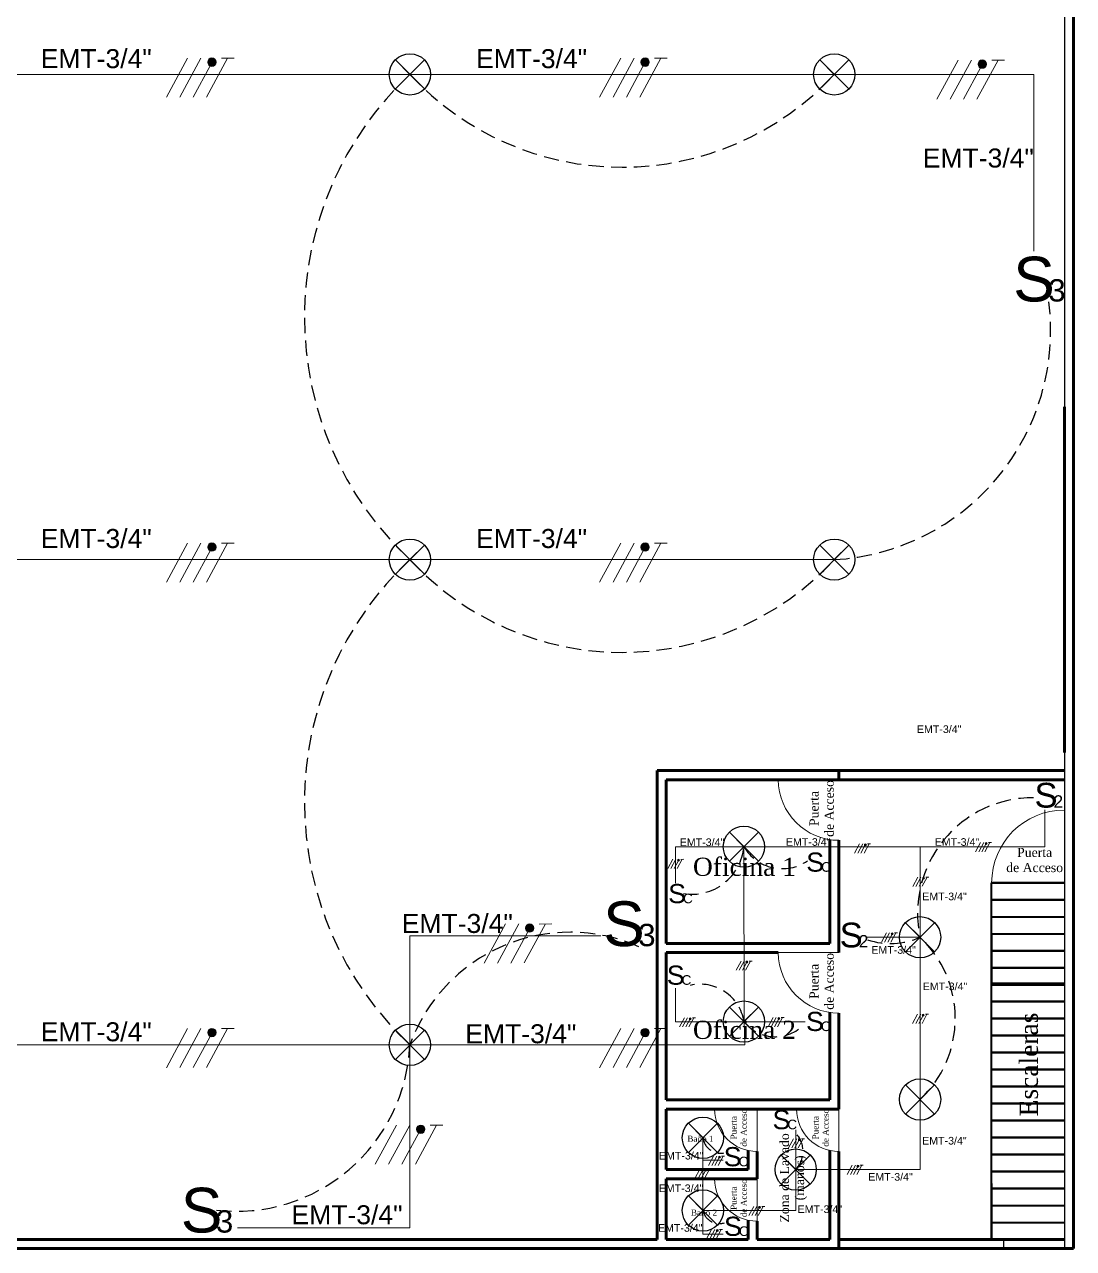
# Model space of a CAD drawing. Header units: metres. Extents: x 29 to 562, y -33 to 369.
# Drawn here: x 99.4 to 116.7, y 177.11 to 197.29 of the extents above; entities that cross this region are included whole.
import ezdxf

# ---------------------------------------------------------------- set-up
doc = ezdxf.new("R2010")
doc.units = ezdxf.units.M
doc.header["$LTSCALE"] = 2
doc.linetypes.add('HIDDEN2', pattern=[0.1875, 0.125, -0.0625])
for name, color, linetype, lineweight in [('A-DOOR', 251, 'Continuous', 18), ('A-WALL', 7, 'Continuous', 60), ('Alambrado', 7, 'Continuous', 9), ('Interruptores', 3, 'Continuous', 9), ('S-STRS', 4, 'Continuous', 40), ('S-WALL', 7, 'Continuous', 60), ('TEXTO_ILUMINACION', 7, 'Continuous', 9), ('Tuberia', 1, 'Continuous', 9)]:
    doc.layers.add(name, color=color, linetype=linetype, lineweight=lineweight)
doc.layers.add('E-CABL', color=201, linetype='HIDDEN2')
doc.layers.add('S-PLAT', color=7, linetype='Continuous')
doc.styles.add('ROMANS', font='arial.ttf')
doc.styles.get("Standard").update_dxf_attribs({"font": 'arial.ttf'})

# ---------------------------------------------------------------- blocks, each defined once
blk = doc.blocks.new('RETIE-LAMPARAS')
for p, q in [((0, 20), (-14.1, 34.1)), ((-14.1, 34.1), (14.1, 5.9)), ((14.1, 34.1), (-14.1, 5.9)), ((0, 20), (14.1, 34.1))]:
    blk.add_line(p, q)
blk.add_circle((0, 20), 20)
blk = doc.blocks.new('Proteccion')
at = {"layer": 'Alambrado', "linetype": 'ByBlock'}
h = blk.add_hatch(color=256, dxfattribs=at)
h.dxf.hatch_style = 1
edge = h.paths.add_edge_path()
edge.add_arc((541.127, 92.917), 0.0755, 0, 360)
for points in [[(540.691, 92.99), (540.311, 92.287)], [(540.931, 92.99), (540.551, 92.288)], [(541.41, 92.99), (541.031, 92.29)], [(541.297, 92.989), (541.526, 92.99)], [(541.094, 92.849), (540.791, 92.289)]]:
    blk.add_lwpolyline(points, dxfattribs=at)
blk.add_circle((541.127, 92.917), 0.0755, dxfattribs=at)
blk = doc.blocks.new('INTERRUPTOR TRIPLE')
at = {"layer": 'Interruptores', "color": 1, "attachment_point": 1}
for s, insert, char_height in [('S', (0, 0.2294), 0.2294), ('3', (0.1801, 0.1142), 0.1147)]:
    blk.add_mtext_dynamic_manual_height_columns(s, width=0.182788, gutter_width=12.5, heights=[0], dxfattribs=dict(at, insert=insert, char_height=char_height))
blk = doc.blocks.new('INTERRUPTOR CONMUTABLE SENCILLO')
at = {"layer": 'Interruptores', "color": 1, "attachment_point": 1}
for s, insert, char_height in [('S', (0, 0.229), 0.229), ('C', (0.178, 0.114), 0.115)]:
    blk.add_mtext_dynamic_manual_height_columns(s, width=0.18279, gutter_width=12.5, heights=[0], dxfattribs=dict(at, insert=insert, char_height=char_height))
blk = doc.blocks.new('INTERRUPTOR DOBLE')
at = {"layer": 'Interruptores', "color": 1, "attachment_point": 1}
for s, insert, char_height in [('S', (-0.061, 0.1647), 0.1529), ('2', (0.0566, 0.088), 0.0765)]:
    blk.add_mtext_dynamic_manual_height_columns(s, width=0.182788, gutter_width=12.5, heights=[0], dxfattribs=dict(at, insert=insert, char_height=char_height))

msp = doc.modelspace()

# ---------------------------------------------------------------- linework, layer by layer
at = {"layer": 'A-DOOR'}
for p, q in [((111.834, 184.84), (112.834, 184.84)), ((111.834, 181.99), (112.834, 181.99)), ((111.484, 178.71), (111.484, 179.41)), ((112.834, 178.71), (112.834, 179.41)), ((111.484, 177.56), (111.484, 178.26))]:
    msp.add_line(p, q, dxfattribs=at)
for centre, radius, start, end in [((112.834, 184.84), 1, 180, 270), ((116.553, 183.14), 1.2, 90, 180), ((112.834, 181.99), 1, 180, 270), ((111.484, 179.41), 0.7, 180, 270), ((112.834, 179.41), 0.7, 180, 270), ((111.484, 178.26), 0.7, 180, 270)]:
    msp.add_arc(centre, radius, start, end, dxfattribs=at)
at = {"layer": 'A-WALL'}
for p, q in [((116.703, 177.11), (116.703, 216.11)), ((112.834, 184.99), (112.834, 184.84)), ((79.703, 177.11), (116.703, 177.11))]:
    msp.add_line(p, q, dxfattribs=at)
at = {"layer": 'E-CABL'}
for centre, radius, start, end in [((109.487, 192.468), 5.469, 133, 227), ((109.257, 199.711), 4.772, 222.8244, 317.1756), ((112.546, 192.242), 3.78, 273.2038, 7.2038), ((109.487, 184.468), 5.469, 133, 227), ((109.257, 191.711), 4.772, 222.8244, 317.1756), ((116.035, 182.638), 1.905, 89.7287, 192.0145), ((110.407, 183.813), 0.863, 260.8288, 354.8288), ((111.9, 184.108), 0.735, 210.4891, 304.4891), ((108.399, 179.517), 2.808, 66.2158, 160.2158), ((113.684, 183.33), 1.192, 251.4951, 294.1395), ((112.924, 180.904), 1.829, 313, 47), ((110.547, 180.737), 0.73, 9.0743, 103.0743), ((111.783, 181.262), 0.66, 218.5627, 312.5627), ((102.89, 180.592), 2.869, 263.5108, 357.5108), ((109.405, 183.493), 4.74, 300.4826, 300.5154), ((111.802, 178.713), 0.439, 316.5874, 50.5874), ((110.88, 178.972), 0.292, 187.3412, 281.3412), ((110.862, 177.8), 0.279, 193.058, 287.058)]:
    msp.add_arc(centre, radius, start, end, dxfattribs=at)
at = {"layer": 'S-PLAT'}
for p, q in [((116.553, 204.11), (116.553, 188.11)), ((116.553, 187.11), (116.553, 177.11)), ((115.553, 177.11), (115.553, 177.26))]:
    msp.add_line(p, q, dxfattribs=at)
at = {"layer": 'S-STRS'}
for p, q in [((115.353, 181.479), (115.353, 183.14)), ((115.353, 183.14), (116.553, 183.14)), ((116.553, 183.14), (115.353, 183.14)), ((115.353, 183.14), (116.553, 183.14)), ((115.353, 182.86), (116.553, 182.86)), ((116.553, 182.86), (115.353, 182.86)), ((115.353, 182.86), (116.553, 182.86)), ((115.353, 182.86), (116.553, 182.86)), ((115.353, 182.86), (116.553, 182.86)), ((115.353, 182.58), (116.553, 182.58)), ((115.353, 182.58), (116.553, 182.58)), ((115.353, 182.3), (116.553, 182.3)), ((115.353, 182.02), (115.353, 182.3)), ((115.353, 182.3), (115.353, 181.479)), ((115.353, 182.3), (116.553, 182.3)), ((115.353, 182.02), (116.553, 182.02)), ((115.353, 181.74), (115.353, 182.02)), ((116.553, 182.02), (115.353, 182.02)), ((115.353, 182.02), (116.553, 182.02)), ((115.353, 181.74), (116.553, 181.74)), ((115.353, 181.46), (115.353, 181.74)), ((116.553, 181.74), (115.353, 181.74)), ((115.353, 181.74), (116.553, 181.74)), ((115.353, 181.479), (116.553, 181.479)), ((116.553, 181.479), (115.353, 181.479)), ((115.353, 181.479), (116.553, 181.479)), ((115.353, 181.46), (116.553, 181.46)), ((115.353, 181.18), (115.353, 181.46)), ((116.553, 181.46), (115.353, 181.46)), ((115.353, 181.46), (116.553, 181.46)), ((115.353, 181.18), (116.553, 181.18)), ((115.353, 180.9), (115.353, 181.18)), ((116.553, 181.18), (115.353, 181.18)), ((115.353, 181.18), (116.553, 181.18)), ((115.353, 180.9), (116.553, 180.9)), ((115.353, 180.62), (115.353, 180.9)), ((116.553, 180.9), (115.353, 180.9)), ((115.353, 180.9), (116.553, 180.9)), ((115.353, 180.62), (116.553, 180.62)), ((115.353, 180.34), (115.353, 180.62)), ((116.553, 180.62), (115.353, 180.62)), ((115.353, 180.62), (116.553, 180.62)), ((115.353, 180.34), (116.553, 180.34)), ((115.353, 180.06), (115.353, 180.34)), ((116.553, 180.34), (115.353, 180.34)), ((115.353, 180.34), (116.553, 180.34)), ((115.353, 180.06), (116.553, 180.06)), ((115.353, 179.78), (115.353, 180.06)), ((116.553, 180.06), (115.353, 180.06)), ((115.353, 180.06), (116.553, 180.06)), ((115.353, 179.78), (116.553, 179.78)), ((115.353, 179.5), (115.353, 179.78)), ((116.553, 179.78), (115.353, 179.78)), ((115.353, 179.78), (116.553, 179.78)), ((115.353, 179.5), (116.553, 179.5)), ((115.353, 179.22), (115.353, 179.5)), ((116.553, 179.5), (115.353, 179.5)), ((115.353, 179.5), (116.553, 179.5)), ((115.353, 179.22), (116.553, 179.22)), ((115.353, 178.94), (115.353, 179.22)), ((116.553, 179.22), (115.353, 179.22)), ((115.353, 179.22), (116.553, 179.22)), ((115.353, 178.94), (116.553, 178.94)), ((115.353, 178.66), (115.353, 178.94)), ((116.553, 178.94), (115.353, 178.94)), ((115.353, 178.94), (116.553, 178.94)), ((115.353, 178.66), (116.553, 178.66)), ((115.353, 178.38), (115.353, 178.66)), ((116.553, 178.66), (115.353, 178.66)), ((115.353, 178.66), (116.553, 178.66)), ((115.353, 178.38), (116.553, 178.38)), ((115.353, 178.1), (115.353, 178.38)), ((116.553, 178.38), (115.353, 178.38)), ((115.353, 178.38), (116.553, 178.38)), ((115.353, 177.54), (115.353, 178.289)), ((115.353, 178.18), (115.353, 177.26)), ((116.553, 178.1), (115.353, 178.1)), ((115.353, 178.1), (116.553, 178.1)), ((115.353, 178.1), (116.553, 178.1)), ((115.353, 177.82), (116.553, 177.82)), ((115.353, 177.82), (116.553, 177.82)), ((115.353, 177.26), (115.353, 177.54)), ((115.353, 177.54), (116.553, 177.54)), ((115.353, 177.26), (116.553, 177.26)), ((115.353, 177.26), (116.553, 177.26))]:
    msp.add_line(p, q, dxfattribs=at)
at = {"layer": 'S-WALL'}
for p, q in [((116.553, 185.29), (116.553, 190.99)), ((109.834, 184.99), (116.553, 184.99)), ((109.834, 183.624), (109.834, 184.99)), ((109.834, 184.99), (116.553, 184.99)), ((109.834, 182.424), (109.834, 184.99)), ((112.553, 184.99), (116.553, 184.99)), ((112.634, 184.84), (109.984, 184.84)), ((109.984, 182.274), (109.984, 184.84)), ((109.984, 184.84), (109.984, 182.14)), ((114.744, 184.84), (112.634, 184.84)), ((116.553, 184.84), (114.744, 184.84)), ((112.684, 183.851), (112.684, 182.14)), ((112.834, 183.84), (112.834, 182.14)), ((109.834, 177.26), (109.834, 182.424)), ((109.984, 182.14), (109.984, 182.274)), ((109.984, 182.14), (112.684, 182.14)), ((109.984, 182.14), (110.447, 182.14)), ((112.834, 182.14), (112.834, 181.99)), ((109.984, 179.56), (109.984, 181.99)), ((109.984, 181.99), (111.834, 181.99)), ((112.684, 181.001), (112.684, 179.56)), ((112.834, 180.99), (112.834, 179.41)), ((109.984, 179.56), (112.684, 179.56)), ((109.984, 178.41), (109.984, 179.41)), ((109.984, 179.41), (112.834, 179.41)), ((111.334, 178.41), (111.334, 178.726)), ((111.484, 178.41), (111.484, 178.71)), ((112.684, 178.726), (112.684, 177.26)), ((112.834, 178.71), (112.834, 177.11)), ((111.334, 178.41), (109.984, 178.41)), ((111.484, 178.26), (111.484, 178.41)), ((109.984, 177.26), (109.984, 178.26)), ((109.984, 178.26), (111.36, 178.26)), ((111.36, 178.26), (111.484, 178.26)), ((111.334, 177.26), (111.334, 177.576)), ((111.484, 177.26), (111.484, 177.56)), ((79.853, 177.26), (109.834, 177.26)), ((111.334, 177.26), (109.984, 177.26)), ((112.244, 177.26), (111.484, 177.26)), ((112.684, 177.26), (112.244, 177.26)), ((112.684, 177.26), (112.244, 177.26)), ((114.575, 177.26), (112.834, 177.26)), ((114.575, 177.26), (112.834, 177.26)), ((116.553, 177.26), (114.575, 177.26))]:
    msp.add_line(p, q, dxfattribs=at)
at = {"layer": 'Tuberia'}
for p, q in [((84.757, 196.468), (112.757, 196.468)), ((112.757, 196.468), (116.048, 196.468)), ((116.048, 196.468), (116.048, 193.556)), ((84.757, 188.468), (112.757, 188.468)), ((116.229, 184.344), (116.229, 183.735)), ((111.267, 183.735), (110.139, 183.735)), ((110.139, 183.735), (110.139, 183.131)), ((111.268, 180.849), (111.267, 183.735)), ((114.172, 183.735), (111.267, 183.735)), ((114.172, 182.242), (114.172, 183.735)), ((114.172, 183.735), (116.229, 183.735)), ((105.757, 180.468), (105.757, 182.264)), ((105.757, 182.264), (108.909, 182.264)), ((114.172, 182.242), (113.299, 182.242)), ((114.172, 182.242), (114.172, 179.567)), ((110.136, 180.849), (110.136, 181.402)), ((111.268, 180.849), (110.136, 180.849)), ((111.265, 180.849), (112.275, 180.849)), ((111.279, 180.468), (111.268, 180.849)), ((84.757, 180.468), (105.757, 180.468)), ((105.757, 180.468), (111.279, 180.468)), ((105.757, 180.468), (105.757, 177.45)), ((114.172, 179.567), (114.172, 178.412)), ((112.121, 178.412), (112.121, 179.066)), ((110.59, 177.737), (110.59, 178.935)), ((110.924, 178.567), (110.59, 178.567)), ((114.172, 178.412), (112.121, 178.412)), ((112.121, 178.412), (112.121, 177.737)), ((112.121, 177.737), (110.59, 177.737)), ((110.59, 177.737), (110.59, 177.348)), ((105.757, 177.45), (102.914, 177.45)), ((110.59, 177.348), (110.924, 177.348))]:
    msp.add_line(p, q, dxfattribs=at)

# ---------------------------------------------------------------- block references
at = {"xscale": 0.017, "yscale": 0.017, "zscale": 0.017}
for p in [(105.757, 196.128), (112.757, 196.128), (105.757, 188.128), (112.757, 188.128), (111.267, 183.395), (114.172, 181.902), (111.267, 180.511), (105.757, 180.128), (114.172, 179.227), (110.59, 178.595), (112.121, 178.072), (110.59, 177.397)]:
    msp.add_blockref('RETIE-LAMPARAS', p, dxfattribs=at)
at = {"color": 0}
for name, p, xscale, yscale, zscale in [('INTERRUPTOR TRIPLE', (115.708, 192.725), 3.215132607539428, 3.215132607539428, 3.215132607539428), ('INTERRUPTOR CONMUTABLE SENCILLO', (112.295, 183.323), 1.380091835886466, 1.380091835886466, 1.380091835886466), ('INTERRUPTOR CONMUTABLE SENCILLO', (110.017, 182.804), 1.380091835886466, 1.380091835886466, 1.380091835886466), ('INTERRUPTOR TRIPLE', (108.944, 182.096), 3.215132607539428, 3.215132607539428, 3.215132607539428), ('INTERRUPTOR CONMUTABLE SENCILLO', (109.994, 181.459), 1.380091835886466, 1.380091835886466, 1.380091835886466), ('INTERRUPTOR CONMUTABLE SENCILLO', (112.291, 180.696), 1.380091835886466, 1.380091835886466, 1.380091835886466), ('INTERRUPTOR CONMUTABLE SENCILLO', (111.738, 179.077), 1.380091835886466, 1.380091835886466, 1.380091835886466), ('INTERRUPTOR CONMUTABLE SENCILLO', (110.933, 178.466), 1.380091835886466, 1.380091835886466, 1.380091835886466), ('INTERRUPTOR TRIPLE', (101.978, 177.374), 3.215132607539428, 3.215132607539428, 3.215132607539428), ('INTERRUPTOR CONMUTABLE SENCILLO', (110.938, 177.318), 1.380091835886466, 1.380091835886466, 1.380091835886466)]:
    msp.add_blockref(name, p, dxfattribs=dict(at, xscale=xscale, yscale=yscale, zscale=zscale))
at = {"layer": 'Interruptores', "color": 0, "xscale": 2.670291563102919, "yscale": 2.670291563102919, "zscale": 2.670291563102919}
for p in [(116.222, 184.348), (113.009, 182.043)]:
    msp.add_blockref('INTERRUPTOR DOBLE', p, dxfattribs=at)
at = {"layer": 'Tuberia'}
for p, xscale, yscale, zscale in [((-394.654, 111.305), 0.9187222712515778, 0.9187222712515778, 0.9187222712515778), ((-387.509, 111.305), 0.9187222712515778, 0.9187222712515778, 0.9187222712515778), ((-381.947, 111.273), 0.9187222712515778, 0.9187222712515778, 0.9187222712515778), ((-394.654, 103.31), 0.9187222712515778, 0.9187222712515778, 0.9187222712515778), ((-387.509, 103.31), 0.9187222712515778, 0.9187222712515778, 0.9187222712515778), ((-4.16, 163.603), 0.2170097398361235, 0.2170097398361235, 0.2170097398361235), ((-2.166, 163.625), 0.2170097398361235, 0.2170097398361235, 0.2170097398361235), ((-7.241, 163.347), 0.2170097398361235, 0.2170097398361235, 0.2170097398361235), ((-3.202, 163.054), 0.2170097398361235, 0.2170097398361235, 0.2170097398361235), ((-389.413, 97.029), 0.9187222712515778, 0.9187222712515778, 0.9187222712515778), ((-3.717, 162.133), 0.2170097398361235, 0.2170097398361235, 0.2170097398361235), ((-6.114, 161.67), 0.2170097398361235, 0.2170097398361235, 0.2170097398361235), ((-7.05, 160.735), 0.2170097398361235, 0.2170097398361235, 0.2170097398361235), ((-5.587, 160.738), 0.2170097398361235, 0.2170097398361235, 0.2170097398361235), ((-3.205, 160.794), 0.2170097398361235, 0.2170097398361235, 0.2170097398361235), ((-394.654, 95.305), 0.9187222712515778, 0.9187222712515778, 0.9187222712515778), ((-387.509, 95.305), 0.9187222712515778, 0.9187222712515778, 0.9187222712515778), ((-391.21, 93.712), 0.9187222712515778, 0.9187222712515778, 0.9187222712515778), ((-5.249, 158.741), 0.2170097398361235, 0.2170097398361235, 0.2170097398361235), ((-6.568, 158.451), 0.2170097398361235, 0.2170097398361235, 0.2170097398361235), ((-6.793, 158.236), 0.2170097398361235, 0.2170097398361235, 0.2170097398361235), ((-4.282, 158.302), 0.2170097398361235, 0.2170097398361235, 0.2170097398361235), ((-5.905, 157.625), 0.2170097398361235, 0.2170097398361235, 0.2170097398361235), ((-6.602, 157.244), 0.2170097398361235, 0.2170097398361235, 0.2170097398361235)]:
    msp.add_blockref('Proteccion', p, dxfattribs=dict(at, xscale=xscale, yscale=yscale, zscale=zscale))

# ---------------------------------------------------------------- texts
at = {"attachment_point": 2, "rotation": 90}
for s, width, insert, char_height in [('{\\fTimes New Roman|b0|i0|c0|p18;Puerta^Jde Acceso}', 13.41015, (112.348, 184.365), 0.15), ('{\\fTimes New Roman|b0|i0|c0|p18;Puerta^Jde Acceso}', 13.41015, (112.348, 181.515), 0.15), ('{\\fTimes New Roman|b0|i0|c0|p18;Escaleras}', 7.82908, (115.816, 180.144), 0.3), ('{\\fTimes New Roman|b0|i0|c0|p18;Puerta^Jde Acceso}', 13.41015, (111.047, 179.101), 0.1), ('{\\fTimes New Roman|b0|i0|c0|p18;Puerta^Jde Acceso}', 13.41015, (112.397, 179.101), 0.1), ('{\\fTimes New Roman|b0|i0|c0|p18;Zona de Lavado \\P(manos)}', 13.41015, (111.86, 178.274), 0.15), ('{\\fTimes New Roman|b0|i0|c0|p18;Puerta^Jde Acceso}', 13.41015, (111.047, 177.939), 0.1)]:
    msp.add_mtext_dynamic_manual_height_columns(s, width=width, gutter_width=12.5, heights=[0], dxfattribs=dict(at, insert=insert, char_height=char_height))
at = {"attachment_point": 2}
for s, insert, char_height in [('{\\fTimes New Roman|b0|i0|c0|p18;Puerta^Jde Acceso}', (116.062, 183.716), 0.15), ('{\\fTimes New Roman|b0|i0|c0|p18;Oficina 1}', (111.275, 183.554), 0.3), ('{\\fTimes New Roman|b0|i0|c0|p18;Oficina 2}', (111.275, 180.866), 0.3), ('{\\fTimes New Roman|b0|i0|c0|p18;Baño 1}', (110.549, 178.97), 0.1), ('{\\fTimes New Roman|b0|i0|c0|p18;Baño 2}', (110.608, 177.752), 0.1)]:
    msp.add_mtext_dynamic_manual_height_columns(s, width=13.41015, gutter_width=12.5, heights=[0], dxfattribs=dict(at, insert=insert, char_height=char_height))
at = {"layer": 'TEXTO_ILUMINACION', "attachment_point": 1, "style": 'ROMANS'}
for insert, char_height, width in [((99.667, 196.885), 0.3131, 7.46276), ((106.848, 196.885), 0.3131, 7.46276), ((114.217, 195.246), 0.3131, 7.46276), ((99.667, 188.973), 0.3131, 7.46276), ((106.848, 188.973), 0.3131, 7.46276), ((114.12, 185.735), 0.1255, 2.9914), ((110.208, 183.871), 0.1255, 2.9914), ((111.959, 183.875), 0.1255, 2.9914), ((114.413, 183.875), 0.1255, 2.9914), ((114.208, 182.978), 0.1255, 2.9914), ((105.623, 182.626), 0.3131, 7.46276), ((113.368, 182.095), 0.1255, 2.9914), ((114.216, 181.495), 0.1255, 2.9914), ((99.667, 180.84), 0.3131, 7.46276), ((106.671, 180.807), 0.3131, 7.46276), ((114.206, 178.95), 0.1255, 2.9914), ((109.865, 178.703), 0.1255, 2.9914), ((113.318, 178.354), 0.1255, 2.9914), ((109.862, 178.166), 0.1255, 2.9914), ((103.804, 177.823), 0.3131, 7.46276), ((112.152, 177.821), 0.1255, 2.9914), ((109.849, 177.512), 0.1255, 2.9914)]:
    msp.add_mtext('EMT-3/4"', dxfattribs=dict(at, insert=insert, char_height=char_height, width=width))

doc.saveas('drawing.dxf')
